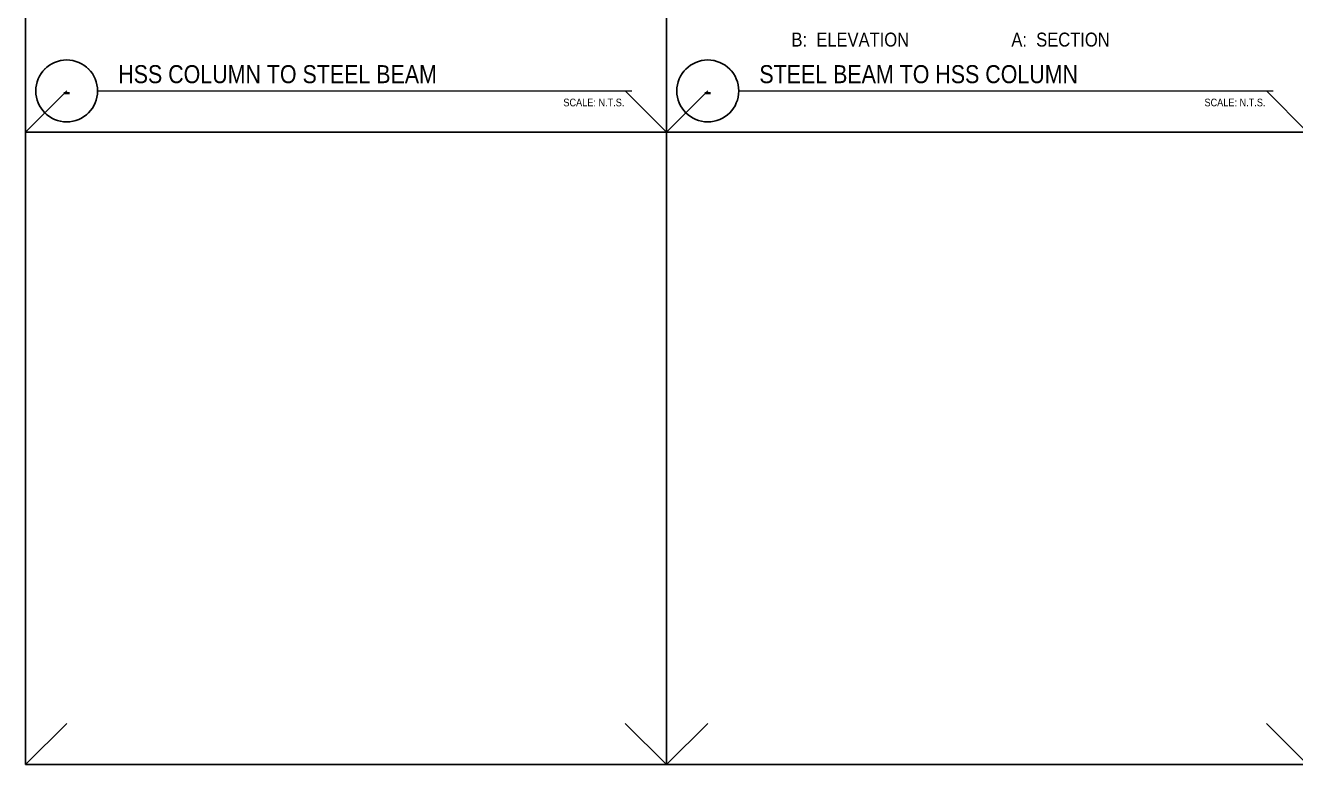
# Model space of a CAD drawing. Header units: inches. Extents: x -16404 to 14624, y -1591 to 16152.
# Drawn here: x -8635.5 to -8450.9, y 8532 to 8639.5 of the extents above; entities that cross this region are included whole.
import ezdxf
from ezdxf.enums import TextEntityAlignment as Align

# ---------------------------------------------------------------- set-up
doc = ezdxf.new("R2010")
doc.units = ezdxf.units.IN
doc.header["$LTSCALE"] = 24
doc.header["$MEASUREMENT"] = 0
doc.linetypes.add('DASHED2', pattern=[0.375, 0.25, -0.125])
doc.layers.get('0').update_dxf_attribs({"linetype": 'CONTINUOUS'})
doc.layers.add('S-ANNO-GRID-NONPLOT', color=251, linetype='CONTINUOUS', plot=False)
doc.layers.add('S-ANNO-NOTE', color=4, linetype='CONTINUOUS')
doc.styles.add('Arial', font='arial.ttf', dxfattribs={"width": 0.85})

# ---------------------------------------------------------------- blocks, each defined once
blk = doc.blocks.new('*U321')
at = {"const_width": 0.188}
for points in [[(-4.5, 0, -1), (4.5, 0, 3.732051)], [(-4.5, 0, 1), (4.5, 0, -3.732051)]]:
    blk.add_lwpolyline(points, format="xyb", dxfattribs=at)
blk.add_lwpolyline([(4.5, 0), (82.21, 0)], dxfattribs=at)
blk.add_circle((0, 0), 4.5)
at = {"style": 'Arial', "width": 0.85}
for tag, p in [('DWG_TITLE_1', (7.5, 6.19)), ('DWG_TITLE_2', (7.5, 2.44))]:
    blk.add_attdef(tag, text='', height=2.62, dxfattribs=at).set_placement(p, align=Align.MIDDLE_LEFT)
blk.add_attdef('#', text='', height=3, dxfattribs=at).set_placement((0, 0), align=Align.MIDDLE_CENTER)
blk.add_attdef('SCALE', text='', height=1.12, dxfattribs=at).set_placement((81.08, -1.12), align=Align.TOP_RIGHT)
blk = doc.blocks.new('Se_24x36_DETAILS_GRID')
for p, q in [((0, 7.667), (0, 15.333)), ((7.767, 7.667), (7.767, 15.333)), ((0, 7.667), (0.5, 8.167)), ((7.767, 7.667), (8.267, 8.167)), ((0, 7.667), (7.767, 7.667)), ((0, 0), (0, 7.667)), ((7.767, 7.667), (15.535, 7.667)), ((7.767, 0), (7.767, 7.667)), ((0, 0), (0.5, 0.5)), ((7.767, 0), (8.267, 0.5)), ((0, 0), (7.767, 0)), ((7.767, 0), (15.535, 0))]:
    blk.add_line(p, q)
at = {"linetype": 'DASHED2', "ltscale": 0.5}
for p, q in [((7.767, 7.667), (7.267, 8.167)), ((15.535, 7.667), (15.035, 8.167)), ((7.767, 0), (7.267, 0.5)), ((15.535, 0), (15.035, 0.5))]:
    blk.add_line(p, q, dxfattribs=at)

msp = doc.modelspace()

# ---------------------------------------------------------------- block references
at = {"layer": 'S-ANNO-GRID-NONPLOT', "xscale": 12, "yscale": 12, "zscale": 12}
msp.add_blockref('Se_24x36_DETAILS_GRID', (-8635.5314, 8532), dxfattribs=at)
at = {"layer": 'S-ANNO-NOTE'}
for p, values in [((-8629.5314, 8629.97694), {'#': '-', 'DWG_TITLE_2': 'HSS COLUMN TO STEEL BEAM', 'SCALE': 'SCALE: N.T.S.'}), ((-8536.3223, 8629.97694), {'#': '-', 'DWG_TITLE_2': 'STEEL BEAM TO HSS COLUMN', 'SCALE': 'SCALE: N.T.S.'})]:
    msp.add_blockref('*U321', p, dxfattribs=at).add_auto_attribs(values)

# ---------------------------------------------------------------- texts
at = {"layer": 'S-ANNO-NOTE', "color": 6, "char_height": 2.025, "width": 31.0800653, "attachment_point": 8, "style": 'Arial'}
for s, insert in [('B:  ELEVATION', (-8515.60617, 8636.40459)), ('A:  SECTION', (-8485.03867, 8636.40459))]:
    msp.add_mtext(s, dxfattribs=dict(at, insert=insert))

doc.saveas('drawing.dxf')
